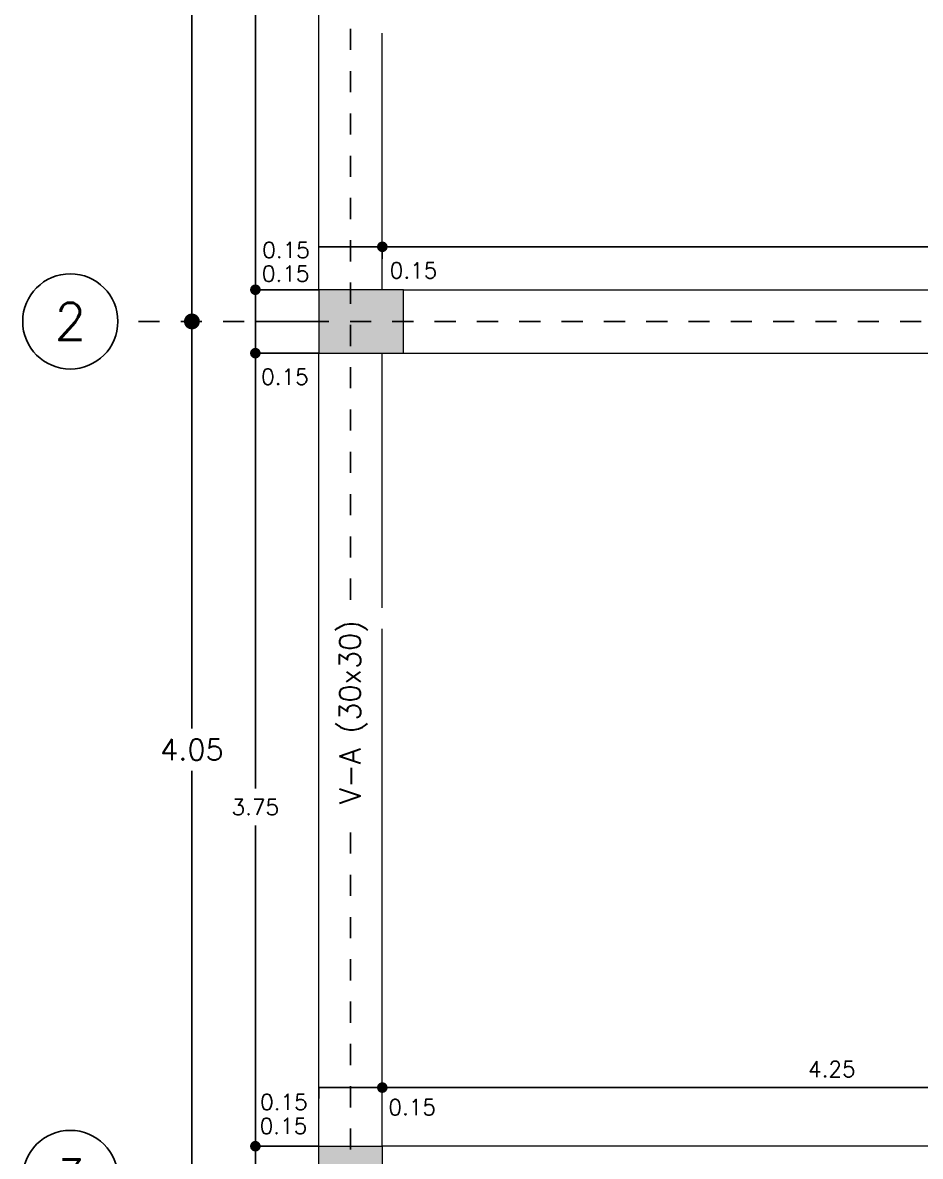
# Model space of a CAD drawing. Header units: millimetres. Extents: x -42 to 124, y -10 to 43.
# Drawn here: x 23.31 to 27.55, y 28.26 to 33.62 of the extents above; entities that cross this region are included whole.
import ezdxf
from ezdxf.enums import TextEntityAlignment as Align

# ---------------------------------------------------------------- set-up
doc = ezdxf.new("R2010")
doc.units = ezdxf.units.MM
doc.header["$LTSCALE"] = 0.01
doc.header["$PDMODE"] = 3
doc.linetypes.add('DASHDOT', pattern=[1, 0.5, -0.25, 0, -0.25])
for name, color, linetype in [('FC_CIRCULO DE EJES', 3, 'Continuous'), ('FC_COTAS', 1, 'Continuous'), ('FC_COTAS @ 50', 1, 'Continuous'), ('FC_COTAS EJES', 1, 'Continuous'), ('FC_COTAS EJES @ 50', 1, 'Continuous'), ('FC_EJES', 1, 'DASHDOT'), ('FC_HATCH COLUMNAS', 253, 'Continuous'), ('FC_R-175', 5, 'Continuous'), ('FC_R-80 @ 50', 11, 'Continuous')]:
    doc.layers.add(name, color=color, linetype=linetype)
doc.layers.add('FC_COLUMNAS', color=5, linetype='Continuous', lineweight=15)
doc.layers.add('FC_VIGAS', color=2, linetype='Continuous', lineweight=0)
doc.styles.add('FC_TEXT', font='romans.shx', dxfattribs={"height": 0.002})
doc.styles.add('FC_TEXT1', font='romans.shx')
doc.dimstyles.new('FC_COTAS', dxfattribs={"dimtxt": 0.0015, "dimasz": 0.001, "dimexe": 0, "dimexo": 0, "dimgap": 0.001, "dimtad": 1, "dimtih": 1, "dimtoh": 1, "dimzin": 0, "dimdsep": 46, "dimtxsty": 'FC_TEXT1', "dimblk": 'DOT', "dimcen": 0.09, "dimclrd": 256, "dimclre": 256, "dimclrt": 256, "dimadec": 0, "dimazin": 0, "dimtfac": 1, "dimtix": 1, "dimtmove": 2, "dimatfit": 3, "dimfxl": 1.002, "dimtolj": 1, "dimtzin": 0, "dimlwd": -1, "dimarcsym": 0})
doc.dimstyles.new('FC_COTAS EJES', dxfattribs={"dimtxt": 0.002, "dimasz": 0.0015, "dimexe": 0, "dimexo": 0, "dimgap": 0.001, "dimtad": 1, "dimtih": 1, "dimtoh": 1, "dimzin": 0, "dimdsep": 46, "dimtxsty": 'FC_TEXT1', "dimblk": 'DOT', "dimcen": 0.09, "dimclrd": 256, "dimclre": 256, "dimclrt": 256, "dimadec": 0, "dimazin": 0, "dimtfac": 1, "dimtix": 1, "dimtmove": 2, "dimatfit": 3, "dimfxl": 1.002, "dimtolj": 1, "dimtzin": 0, "dimlwd": -1, "dimarcsym": 0})

# ---------------------------------------------------------------- blocks, each defined once
blk = doc.blocks.new('FC_B_Columnas 1 E-1')
at = {"layer": 'FC_HATCH COLUMNAS', "ltscale": 0.6}
h = blk.add_hatch(color=256, dxfattribs=at)
h.dxf.hatch_style = 1
h.paths.add_polyline_path([(0, -0.3), (0.3, -0.3), (0.3, 0), (0, 0)])
h.paths.add_polyline_path([(6.55, -0.3657), (6.55, -0.6657), (6.85, -0.6657), (6.85, -0.3657)])
h.paths.add_polyline_path([(0.4, -4.47), (0, -4.47), (0, -4.77), (0.4, -4.77)])
h.paths.add_polyline_path([(6.45, -4.47), (6.45, -4.77), (6.85, -4.77), (6.85, -4.47)])
h.paths.add_polyline_path([(0.3, -8.52), (0, -8.52), (0, -8.82), (0.3, -8.82)])
h.paths.add_polyline_path([(4.55, -8.52), (4.55, -8.82), (4.85, -8.82), (4.85, -8.52)])
h.paths.add_polyline_path([(0.3, -12.57), (0, -12.57), (0, -12.87), (0.3, -12.87)])
h.paths.add_polyline_path([(4.55, -12.57), (4.55, -12.87), (4.85, -12.87), (4.85, -12.57)])
h.paths.add_polyline_path([(0.3, -16.53), (0, -16.53), (0, -16.83), (0.3, -16.83)])
h.paths.add_polyline_path([(4.55, -16.53), (4.55, -16.83), (4.85, -16.83), (4.85, -16.53)])
h.paths.add_polyline_path([(6.5477, -8.4297), (6.8477, -8.4297), (6.8477, -8.7297), (6.5477, -8.7297)])
at = {"layer": 'FC_COLUMNAS', "ltscale": 0.6}
for points in [[(0, -4.77), (0.4, -4.77), (0.4, -4.47), (0, -4.47)], [(0, -8.52), (0.3, -8.52), (0.3, -8.82), (0, -8.82)]]:
    blk.add_lwpolyline(points, close=True, dxfattribs=at)
blk = doc.blocks.new('FC_B_Eje')
at = {"layer": 'FC_CIRCULO DE EJES', "ltscale": 1.5}
blk.add_circle((0, 0), 0.0045, dxfattribs=at)
at = {"ltscale": 1.5, "style": 'FC_TEXT1'}
blk.add_attdef('EJE', text='', height=0.0035, dxfattribs=at).set_placement((0, 0), align=Align.MIDDLE_CENTER)
blk = doc.blocks.new('_Dot')
at = {"color": 0, "linetype": 'ByBlock', "lineweight": -2}
blk.add_line((-0.5, 0), (-1, 0), dxfattribs=at)
at = {"color": 0, "linetype": 'ByBlock', "const_width": 0.5}
blk.add_lwpolyline([(-0.25, 0, 1), (0.25, 0, 1)], format="xyb", close=True, dxfattribs=at)
blk = doc.blocks.new('*D31')
at = {"layer": 'Defpoints', "color": 0, "ltscale": 0.6, "transparency": 16777216}
for p in [(37.4436, 31.5702), (37.4436, 27.1002), (37.4436, 27.1002)]:
    blk.add_point(p, dxfattribs=at)
at = {"layer": 'FC_COTAS EJES', "ltscale": 0.6, "transparency": 16777216}
for p, q in [((37.4436, 31.4952), (37.4436, 29.4352)), ((37.4436, 27.1752), (37.4436, 29.2352))]:
    blk.add_line(p, q, dxfattribs=at)
at = {"layer": 'FC_COTAS EJES', "ltscale": 0.6, "transparency": 16777216, "xscale": 0.075, "yscale": 0.075, "zscale": 0.075}
for p, rotation in [((37.4436, 31.5702), 90), ((37.4436, 27.1002), 270)]:
    blk.add_blockref('_Dot', p, dxfattribs=dict(at, rotation=rotation))
at = {"layer": 'FC_COTAS EJES', "ltscale": 0.6, "transparency": 16777216, "insert": (37.4436, 29.3352), "char_height": 0.1, "attachment_point": 5, "style": 'FC_TEXT1'}
blk.add_mtext('\\A1;4.47', dxfattribs=at)
blk = doc.blocks.new('*D32')
at = {"layer": 'Defpoints', "color": 0, "ltscale": 0.6, "transparency": 16777216}
for p in [(37.4436, 27.1002), (37.4436, 23.0502), (37.4436, 23.0502)]:
    blk.add_point(p, dxfattribs=at)
at = {"layer": 'FC_COTAS EJES', "ltscale": 0.6, "transparency": 16777216}
for p, q in [((37.4436, 27.0252), (37.4436, 25.1752)), ((37.4436, 23.1252), (37.4436, 24.9752))]:
    blk.add_line(p, q, dxfattribs=at)
at = {"layer": 'FC_COTAS EJES', "ltscale": 0.6, "transparency": 16777216, "xscale": 0.075, "yscale": 0.075, "zscale": 0.075}
for p, rotation in [((37.4436, 27.1002), 90), ((37.4436, 23.0502), 270)]:
    blk.add_blockref('_Dot', p, dxfattribs=dict(at, rotation=rotation))
at = {"layer": 'FC_COTAS EJES', "ltscale": 0.6, "transparency": 16777216, "insert": (37.4436, 25.0752), "char_height": 0.1, "attachment_point": 5, "style": 'FC_TEXT1'}
blk.add_mtext('\\A1;4.05', dxfattribs=at)
blk = doc.blocks.new('*D357')
at = {"layer": 'Defpoints', "color": 0, "ltscale": 0.6, "transparency": 16777216}
for p in [(24.4054, 28.3122), (24.7054, 28.3122), (24.7054, 28.1622)]:
    blk.add_point(p, dxfattribs=at)
at = {"layer": 'FC_COTAS', "lineweight": -2, "ltscale": 0.6, "transparency": 16777216}
for p, q in [((24.7054, 28.3122), (24.4054, 28.3122)), ((24.7054, 28.1622), (24.4054, 28.1622))]:
    blk.add_line(p, q, dxfattribs=at)
at = {"layer": 'FC_COTAS', "ltscale": 0.6, "transparency": 16777216}
blk.add_line((24.4054, 28.1622), (24.4054, 28.3122), dxfattribs=at)
at = {"layer": 'FC_COTAS', "ltscale": 0.6, "transparency": 16777216, "insert": (24.5381, 28.4079), "char_height": 0.075, "attachment_point": 5, "style": 'FC_TEXT1'}
blk.add_mtext('\\A1;0.15', dxfattribs=at)
blk = doc.blocks.new('*D358')
at = {"layer": 'Defpoints', "color": 0, "ltscale": 0.6, "transparency": 16777216}
for p in [(24.4054, 32.0622), (24.7054, 32.0622), (24.7054, 28.3122)]:
    blk.add_point(p, dxfattribs=at)
at = {"layer": 'FC_COTAS', "lineweight": -2, "ltscale": 0.6, "transparency": 16777216}
for p, q in [((24.7054, 32.0622), (24.4054, 32.0622)), ((24.7054, 28.3122), (24.4054, 28.3122))]:
    blk.add_line(p, q, dxfattribs=at)
at = {"layer": 'FC_COTAS', "ltscale": 0.6, "transparency": 16777216}
for p, q in [((24.4054, 32.0122), (24.4054, 30.0034)), ((24.4054, 28.3622), (24.4054, 29.8284))]:
    blk.add_line(p, q, dxfattribs=at)
at = {"layer": 'FC_COTAS', "ltscale": 0.6, "transparency": 16777216, "xscale": 0.05, "yscale": 0.05, "zscale": 0.05}
for p, rotation in [((24.4054, 32.0622), 90), ((24.4054, 28.3122), 270)]:
    blk.add_blockref('_Dot', p, dxfattribs=dict(at, rotation=rotation))
at = {"layer": 'FC_COTAS', "ltscale": 0.6, "transparency": 16777216, "insert": (24.4054, 29.9159), "char_height": 0.075, "attachment_point": 5, "style": 'FC_TEXT1'}
blk.add_mtext('\\A1;3.75', dxfattribs=at)
blk = doc.blocks.new('*D359')
at = {"layer": 'Defpoints', "color": 0, "ltscale": 0.6, "transparency": 16777216}
for p in [(24.4054, 32.2122), (24.7054, 32.2122), (24.7054, 32.0622)]:
    blk.add_point(p, dxfattribs=at)
at = {"layer": 'FC_COTAS', "lineweight": -2, "ltscale": 0.6, "transparency": 16777216}
for p, q in [((24.7054, 32.2122), (24.4054, 32.2122)), ((24.7054, 32.0622), (24.4054, 32.0622))]:
    blk.add_line(p, q, dxfattribs=at)
at = {"layer": 'FC_COTAS', "ltscale": 0.6, "transparency": 16777216}
blk.add_line((24.4054, 32.0622), (24.4054, 32.2122), dxfattribs=at)
at = {"layer": 'FC_COTAS', "ltscale": 0.6, "transparency": 16777216, "insert": (24.545, 31.9503), "char_height": 0.075, "attachment_point": 5, "style": 'FC_TEXT1'}
blk.add_mtext('\\A1;0.15', dxfattribs=at)
blk = doc.blocks.new('*D360')
at = {"layer": 'Defpoints', "color": 0, "ltscale": 0.6, "transparency": 16777216}
for p in [(24.4054, 32.3622), (24.7054, 32.3622), (24.7054, 32.2122)]:
    blk.add_point(p, dxfattribs=at)
at = {"layer": 'FC_COTAS', "lineweight": -2, "ltscale": 0.6, "transparency": 16777216}
for p, q in [((24.7054, 32.3622), (24.4054, 32.3622)), ((24.7054, 32.2122), (24.4054, 32.2122))]:
    blk.add_line(p, q, dxfattribs=at)
at = {"layer": 'FC_COTAS', "ltscale": 0.6, "transparency": 16777216}
blk.add_line((24.4054, 32.2122), (24.4054, 32.3622), dxfattribs=at)
at = {"layer": 'FC_COTAS', "ltscale": 0.6, "transparency": 16777216, "insert": (24.5487, 32.4383), "char_height": 0.075, "attachment_point": 5, "style": 'FC_TEXT1'}
blk.add_mtext('\\A1;0.15', dxfattribs=at)
blk = doc.blocks.new('*D361')
at = {"layer": 'Defpoints', "color": 0, "ltscale": 0.6, "transparency": 16777216}
for p in [(24.4054, 36.5322), (24.7054, 36.5322), (24.7054, 32.3622)]:
    blk.add_point(p, dxfattribs=at)
at = {"layer": 'FC_COTAS', "lineweight": -2, "ltscale": 0.6, "transparency": 16777216}
for p, q in [((24.7054, 36.5322), (24.4054, 36.5322)), ((24.7054, 32.3622), (24.4054, 32.3622))]:
    blk.add_line(p, q, dxfattribs=at)
at = {"layer": 'FC_COTAS', "ltscale": 0.6, "transparency": 16777216}
for p, q in [((24.4054, 36.4822), (24.4054, 34.3844)), ((24.4054, 32.4122), (24.4054, 34.2094))]:
    blk.add_line(p, q, dxfattribs=at)
at = {"layer": 'FC_COTAS', "ltscale": 0.6, "transparency": 16777216, "xscale": 0.05, "yscale": 0.05, "zscale": 0.05}
for p, rotation in [((24.4054, 36.5322), 90), ((24.4054, 32.3622), 270)]:
    blk.add_blockref('_Dot', p, dxfattribs=dict(at, rotation=rotation))
at = {"layer": 'FC_COTAS', "ltscale": 0.6, "transparency": 16777216, "insert": (24.3883, 34.2969), "char_height": 0.075, "attachment_point": 5, "style": 'FC_TEXT1'}
blk.add_mtext('\\A1;4.17', dxfattribs=at)
blk = doc.blocks.new('*D364')
at = {"layer": 'Defpoints', "color": 0, "ltscale": 0.6, "transparency": 16777216}
for p in [(24.7054, 32.5655), (24.8554, 32.5655), (24.8554, 32.5655)]:
    blk.add_point(p, dxfattribs=at)
at = {"layer": 'FC_COTAS', "ltscale": 0.6, "transparency": 16777216}
blk.add_line((24.7054, 32.5655), (24.8554, 32.5655), dxfattribs=at)
at = {"layer": 'FC_COTAS', "ltscale": 0.6, "transparency": 16777216, "insert": (24.5504, 32.5498), "char_height": 0.075, "attachment_point": 5, "style": 'FC_TEXT1'}
blk.add_mtext('\\A1;0.15', dxfattribs=at)
blk = doc.blocks.new('*D365')
at = {"layer": 'Defpoints', "color": 0, "ltscale": 0.6, "transparency": 16777216}
for p in [(25.0054, 32.5651), (24.8554, 32.5206), (25.0054, 32.5086)]:
    blk.add_point(p, dxfattribs=at)
at = {"layer": 'FC_COTAS', "lineweight": -2, "ltscale": 0.6, "transparency": 16777216}
for p, q in [((24.8554, 32.5206), (24.8554, 32.5651)), ((25.0054, 32.5086), (25.0054, 32.5651))]:
    blk.add_line(p, q, dxfattribs=at)
at = {"layer": 'FC_COTAS', "ltscale": 0.6, "transparency": 16777216}
blk.add_line((24.8554, 32.5651), (25.0054, 32.5651), dxfattribs=at)
at = {"layer": 'FC_COTAS', "ltscale": 0.6, "transparency": 16777216, "insert": (25.1529, 32.4533), "char_height": 0.075, "attachment_point": 5, "style": 'FC_TEXT1'}
blk.add_mtext('\\A1;0.15', dxfattribs=at)
blk = doc.blocks.new('*D366')
at = {"layer": 'Defpoints', "color": 0, "ltscale": 0.6, "transparency": 16777216}
for p in [(31.2554, 32.5651), (25.0054, 32.5086), (31.2554, 32.4931)]:
    blk.add_point(p, dxfattribs=at)
at = {"layer": 'FC_COTAS', "lineweight": -2, "ltscale": 0.6, "transparency": 16777216}
for p, q in [((25.0054, 32.5086), (25.0054, 32.5651)), ((31.2554, 32.4931), (31.2554, 32.5651))]:
    blk.add_line(p, q, dxfattribs=at)
at = {"layer": 'FC_COTAS', "ltscale": 0.6, "transparency": 16777216}
blk.add_line((25.0554, 32.5651), (31.2054, 32.5651), dxfattribs=at)
at = {"layer": 'FC_COTAS', "ltscale": 0.6, "transparency": 16777216, "xscale": 0.05, "yscale": 0.05, "zscale": 0.05, "rotation": 180}
blk.add_blockref('_Dot', (25.0054, 32.5651), dxfattribs=at)
at = {"layer": 'FC_COTAS', "ltscale": 0.6, "transparency": 16777216, "xscale": 0.05, "yscale": 0.05, "zscale": 0.05}
blk.add_blockref('_Dot', (31.2554, 32.5651), dxfattribs=at)
at = {"layer": 'FC_COTAS', "ltscale": 0.6, "transparency": 16777216, "insert": (28.1304, 32.6526), "char_height": 0.075, "attachment_point": 5, "style": 'FC_TEXT1'}
blk.add_mtext('\\A1;6.25', dxfattribs=at)
blk = doc.blocks.new('*D371')
at = {"layer": 'Defpoints', "color": 0, "ltscale": 0.6, "transparency": 16777216}
for p in [(24.8554, 28.5894), (24.7054, 28.5384), (24.8554, 28.5408)]:
    blk.add_point(p, dxfattribs=at)
at = {"layer": 'FC_COTAS', "lineweight": -2, "ltscale": 0.6, "transparency": 16777216}
for p, q in [((24.7054, 28.5384), (24.7054, 28.5894)), ((24.8554, 28.5408), (24.8554, 28.5894))]:
    blk.add_line(p, q, dxfattribs=at)
at = {"layer": 'FC_COTAS', "ltscale": 0.6, "transparency": 16777216}
blk.add_line((24.7054, 28.5894), (24.8554, 28.5894), dxfattribs=at)
at = {"layer": 'FC_COTAS', "ltscale": 0.6, "transparency": 16777216, "insert": (24.5403, 28.5212), "char_height": 0.075, "attachment_point": 5, "style": 'FC_TEXT1'}
blk.add_mtext('\\A1;0.15', dxfattribs=at)
blk = doc.blocks.new('*D372')
at = {"layer": 'Defpoints', "color": 0, "ltscale": 0.6, "transparency": 16777216}
for p in [(25.0054, 28.5894), (25.0054, 28.5727), (24.8554, 28.5408)]:
    blk.add_point(p, dxfattribs=at)
at = {"layer": 'FC_COTAS', "lineweight": -2, "ltscale": 0.6, "transparency": 16777216}
for p, q in [((24.8554, 28.5408), (24.8554, 28.5894)), ((25.0054, 28.5727), (25.0054, 28.5894))]:
    blk.add_line(p, q, dxfattribs=at)
at = {"layer": 'FC_COTAS', "ltscale": 0.6, "transparency": 16777216}
blk.add_line((24.8554, 28.5894), (25.0054, 28.5894), dxfattribs=at)
at = {"layer": 'FC_COTAS', "ltscale": 0.6, "transparency": 16777216, "insert": (25.1466, 28.4966), "char_height": 0.075, "attachment_point": 5, "style": 'FC_TEXT1'}
blk.add_mtext('\\A1;0.15', dxfattribs=at)
blk = doc.blocks.new('*D373')
at = {"layer": 'Defpoints', "color": 0, "ltscale": 0.6, "transparency": 16777216}
for p in [(25.0054, 28.5727), (29.2554, 28.5894), (29.2554, 28.3122)]:
    blk.add_point(p, dxfattribs=at)
at = {"layer": 'FC_COTAS', "lineweight": -2, "ltscale": 0.6, "transparency": 16777216}
for p, q in [((25.0054, 28.5727), (25.0054, 28.5894)), ((29.2554, 28.3122), (29.2554, 28.5894))]:
    blk.add_line(p, q, dxfattribs=at)
at = {"layer": 'FC_COTAS', "ltscale": 0.6, "transparency": 16777216}
blk.add_line((25.0554, 28.5894), (29.2054, 28.5894), dxfattribs=at)
at = {"layer": 'FC_COTAS', "ltscale": 0.6, "transparency": 16777216, "xscale": 0.05, "yscale": 0.05, "zscale": 0.05, "rotation": 180}
blk.add_blockref('_Dot', (25.0054, 28.5894), dxfattribs=at)
at = {"layer": 'FC_COTAS', "ltscale": 0.6, "transparency": 16777216, "xscale": 0.05, "yscale": 0.05, "zscale": 0.05}
blk.add_blockref('_Dot', (29.2554, 28.5894), dxfattribs=at)
at = {"layer": 'FC_COTAS', "ltscale": 0.6, "transparency": 16777216, "insert": (27.1304, 28.6769), "char_height": 0.075, "attachment_point": 5, "style": 'FC_TEXT1'}
blk.add_mtext('\\A1;4.25', dxfattribs=at)
blk = doc.blocks.new('FC_B_Ejes 1 E-1')
at = {"layer": 'FC_EJES', "ltscale": 0.6}
for points in [[(38.1936, 14.3839), (38.1936, 32.6602)], [(45.891, 27.1002), (37.0936, 27.1002)]]:
    blk.add_lwpolyline(points, dxfattribs=at)
at = {"layer": 'FC_R-175'}
ref = blk.add_blockref('FC_B_Eje', (36.8686, 27.1002), dxfattribs=dict(at, xscale=50, yscale=50, zscale=50))
ref.add_attrib('EJE', '2', dxfattribs={"layer": '0', "color": 0, "ltscale": 1.5, "height": 0.175, "style": 'FC_TEXT1'}).set_placement((36.8686, 27.1002), align=Align.MIDDLE_CENTER)
ref = blk.add_blockref('FC_B_Eje', (36.8686, 23.0502), dxfattribs=dict(at, xscale=50, yscale=50, zscale=50))
ref.add_attrib('EJE', '3', dxfattribs={"layer": '0', "color": 0, "ltscale": 1.5, "height": 0.175, "style": 'FC_TEXT1'}).set_placement((36.8686, 23.0502), align=Align.MIDDLE_CENTER)
at = {"layer": 'FC_COTAS EJES @ 50', "ltscale": 0.6}
for base, p1, p2, picture, middle in [((37.4436, 27.1002), (37.4436, 31.5702), (37.4436, 27.1002), '*D31', (37.4436, 29.3352)), ((37.4436, 23.0502), (37.4436, 27.1002), (37.4436, 23.0502), '*D32', (37.4436, 25.0752))]:
    dim = blk.add_linear_dim(base=base, p1=p1, p2=p2, angle=90, dimstyle='FC_COTAS EJES', override={"dimscale": 50, "dimtix": 1, "dimtofl": 1, "dimtmove": 2, "dimatfit": 3}, dxfattribs=at)
    dim.commit()
    dim.dimension.update_dxf_attribs({"geometry": picture, "text_midpoint": middle})

msp = doc.modelspace()

# ---------------------------------------------------------------- linework, layer by layer
at = {"layer": 'FC_VIGAS', "ltscale": 0.6}
for p, q in [((24.7054, 32.3622), (24.7054, 36.5322)), ((25.0054, 32.3622), (25.0054, 33.5749)), ((25.1054, 32.3622), (31.1554, 32.3622)), ((24.7054, 28.3122), (24.7054, 32.0622)), ((25.0054, 30.8587), (25.0054, 32.0622)), ((25.1054, 32.0622), (31.1554, 32.0622)), ((25.0054, 28.3122), (25.0054, 30.7587)), ((29.2554, 28.3122), (25.0054, 28.3122))]:
    msp.add_line(p, q, dxfattribs=at)

# ---------------------------------------------------------------- block references
at = {"layer": 'FC_COLUMNAS'}
msp.add_blockref('FC_B_Columnas 1 E-1', (24.7054, 36.8322), dxfattribs=at)
at = {"layer": 'FC_EJES'}
msp.add_blockref('FC_B_Ejes 1 E-1', (-13.3382, 5.112), dxfattribs=at)

# ---------------------------------------------------------------- dimensions: what is measured, and where the dimension line sits
at = {"layer": 'FC_COTAS @ 50', "ltscale": 0.6}
for base, p1, p2, picture, middle in [((24.4054, 36.5322), (24.7054, 32.3622), (24.7054, 36.5322), '*D361', (24.3883, 34.2969)), ((24.4054, 32.3622), (24.7054, 32.2122), (24.7054, 32.3622), '*D360', (24.5487, 32.4383)), ((24.4054, 32.2122), (24.7054, 32.0622), (24.7054, 32.2122), '*D359', (24.545, 31.9503)), ((24.4054, 32.0622), (24.7054, 28.3122), (24.7054, 32.0622), '*D358', (24.4054, 29.9159)), ((24.4054, 28.3122), (24.7054, 28.1622), (24.7054, 28.3122), '*D357', (24.5381, 28.4079))]:
    dim = msp.add_linear_dim(base=base, p1=p1, p2=p2, angle=90, dimstyle='FC_COTAS', override={"dimscale": 50, "dimtix": 1, "dimtofl": 1, "dimtmove": 2, "dimatfit": 3}, dxfattribs=at)
    dim.commit()
    dim.dimension.update_dxf_attribs({"geometry": picture, "text_midpoint": middle, "dimtype": 128})
for base, p1, p2, picture, middle in [((31.2554, 32.5651), (25.0054, 32.5086), (31.2554, 32.4931), '*D366', (28.1304, 32.6526)), ((29.2554, 28.5894), (25.0054, 28.5727), (29.2554, 28.3122), '*D373', (27.1304, 28.6769))]:
    dim = msp.add_linear_dim(base=base, p1=p1, p2=p2, dimstyle='FC_COTAS', override={"dimscale": 50, "dimtix": 1, "dimtofl": 1, "dimtmove": 2, "dimatfit": 3}, dxfattribs=at)
    dim.commit()
    dim.dimension.update_dxf_attribs({"geometry": picture, "text_midpoint": middle})
for base, p1, p2, picture, middle in [((24.8554, 32.5655), (24.7054, 32.5655), (24.8554, 32.5655), '*D364', (24.5504, 32.5498)), ((25.0054, 32.5651), (24.8554, 32.5206), (25.0054, 32.5086), '*D365', (25.1529, 32.4533)), ((24.8554, 28.5894), (24.7054, 28.5384), (24.8554, 28.5408), '*D371', (24.5403, 28.5212)), ((25.0054, 28.5894), (24.8554, 28.5408), (25.0054, 28.5727), '*D372', (25.1466, 28.4966))]:
    dim = msp.add_linear_dim(base=base, p1=p1, p2=p2, dimstyle='FC_COTAS', override={"dimscale": 50, "dimtix": 1, "dimtofl": 1, "dimtmove": 2, "dimatfit": 3}, dxfattribs=at)
    dim.commit()
    dim.dimension.update_dxf_attribs({"geometry": picture, "text_midpoint": middle, "dimtype": 128})

# ---------------------------------------------------------------- next in the draw order: texts
at = {"layer": 'FC_R-80 @ 50', "insert": (24.869, 30.365), "char_height": 0.1, "width": 0.981952, "attachment_point": 5, "rotation": 90, "style": 'FC_TEXT', "bg_fill": 3, "box_fill_scale": 1, "bg_fill_color": 256, "bg_fill_transparency": 0}
msp.add_mtext('V-A (30x30)', dxfattribs=at)

doc.saveas('drawing.dxf')
